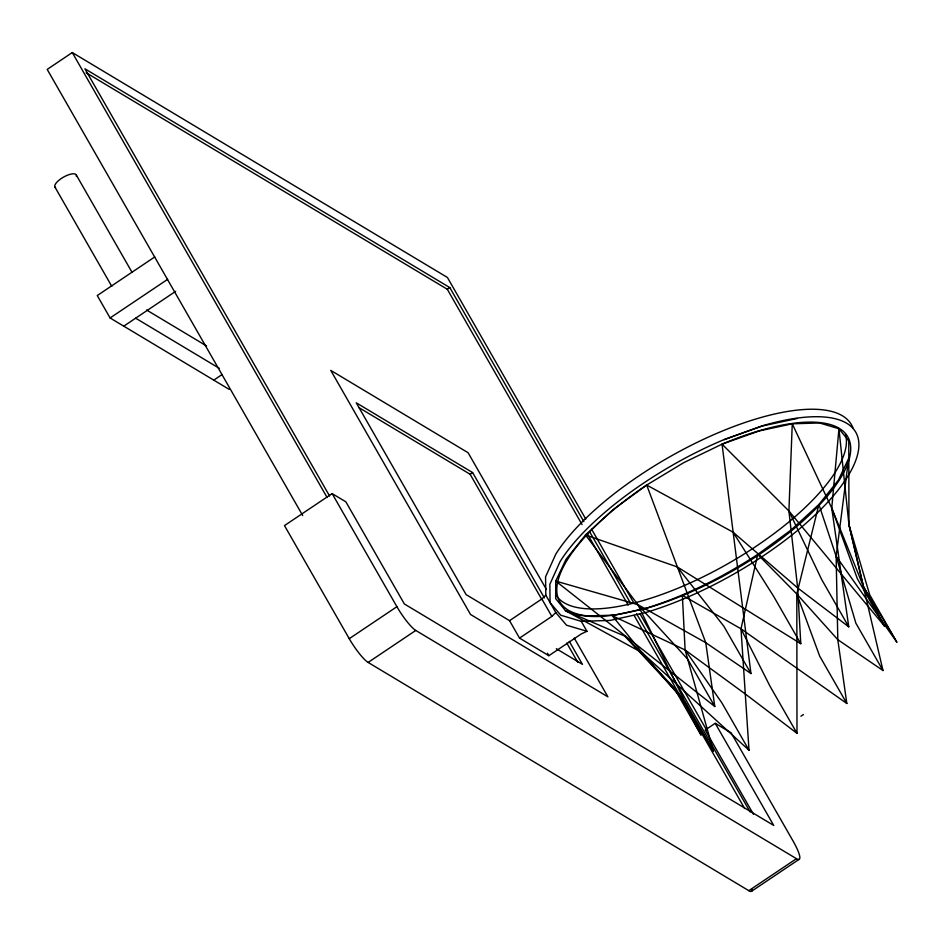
<?xml version="1.0" encoding="UTF-8"?>
<svg xmlns="http://www.w3.org/2000/svg" width="944" height="944" viewBox="0 0 944 944"><rect width="100%" height="100%" fill="white"/><g stroke="black" fill="none" stroke-linecap="round" stroke-linejoin="round"><path stroke-width="1.42" d="M714.773 706.49L687.669 659.16L637.884 604.691L585.516 534.965L677.214 566.907L800.783 643.714L797.668 587.935L788.901 510.975L792.264 423.797L819.557 422.971L838.945 428.729L848.774 440.872L848.951 524.711L882.994 670.535L837.8 639.678L796.807 594.047L757.737 554.399C722.738 577.138 685.297 596.16 645.342 608.491C619.382 614.532 591.133 621.919 565.491 610.721L555.65 598.579L555.745 581.079L566.022 559.344L585.516 534.965L613.128 509.595L646.699 485.051L683.692 462.678L722.054 444.164L759.094 430.96L792.264 423.797L831.747 508.132L863.524 586.755L884.457 626.061L788.901 510.975L722.054 444.164L750.952 673.556L705.758 642.687L637.884 604.691L555.745 581.079L714.773 706.49L705.758 642.687L646.699 485.051A165.932 59.189 -29.8 0 0 587.711 615.948L615.004 615.11L648.339 607.747A165.932 59.189 -29.8 0 0 845.942 467.941A165.932 59.189 -29.8 0 0 722.054 444.164M646.699 485.051L733.028 532.145L797.668 587.935L848.762 626.816L831.747 508.132L838.945 428.729L848.951 524.711L863.524 586.755L896.8 642.097L836.136 556.264L818.908 504.485L838.402 480.107L848.68 458.359L836.136 556.264L837.8 639.678L846.815 703.481L740.993 628.81L682.37 595.275L685.108 649.979L713.31 750.964L680.034 695.622L642.274 652.823L612.16 615.641L685.108 649.979L745.89 694.43L796.984 733.311L796.807 594.047L818.908 504.485L791.296 529.844L757.737 554.399L740.993 628.81L749.005 750.22L642.274 652.823L565.491 610.721L625.07 636.244L673.863 687.598L700.967 734.928L637.884 604.691M544.381 597.894L472.614 472.578L356.254 402.805L466.1 594.614L509.548 620.656L541.856 598.968L545.809 595.145L545.561 576.855L555.804 554.116A175.147 62.481 -29.8 0 1 718.797 432.517A175.147 62.481 -29.8 0 1 853.152 428.423M509.548 620.656L519.53 638.097L551.839 616.408L555.792 612.585L545.809 595.145M585.787 519.082L447.409 277.465L72.275 52.557L47.2 69.396L302.717 515.554M154.757 256.945L97.256 295.543L110.094 317.963L229.168 389.365M110.094 317.963L167.595 279.365M123.77 326.164L175.643 291.342M213.781 380.137L222.1 374.544M86.199 72.759L447.303 289.265L449.804 287.578L583.852 521.631M753.465 814.294L705.203 730.031L715.233 723.305L773.726 825.434L404.362 603.971L345.87 501.842L332.135 493.606L284.486 525.596L349.256 638.687A23.352 4.272 56.1 0 0 368.125 662.44L748.804 890.676A29.783 5.452 56.1 0 0 752.179 889.425M358.803 407.525L470.112 474.254L472.614 472.578M349.256 638.687L396.905 606.697A23.352 4.272 56.1 0 0 415.773 630.439L796.453 858.686L748.804 890.676M368.125 662.44L415.773 630.439M519.53 638.097L548.865 655.691L581.174 634.002L586.967 631.276L581.268 621.317L560.807 615.24L550.081 602.626L549.845 584.324L560.087 561.586A175.147 62.481 -29.8 0 1 723.08 439.998L762.233 426.015L797.255 418.463M800.913 716.225L803.427 714.549M751.672 891.195L799.32 859.193M724.142 439.609L762.256 425.85A175.147 62.481 -29.8 0 1 847.441 476.921A175.147 62.481 -29.8 0 1 645.259 612.668L610.072 620.432L581.268 621.317M586.967 631.276L566.506 625.199L555.792 612.585M449.804 287.578L84.913 68.794L329.562 495.978M146.58 309.998L206.583 345.976M135.665 318.187L219.421 368.396M715.233 723.305L731.093 732.804L792.866 840.679A29.783 5.452 56.1 0 1 796.453 858.686M556.323 648.705L582.472 664.387L569.279 641.365M625.07 636.244L680.034 695.622L700.967 734.928M642.274 652.823L686.205 703.634L713.31 750.964M677.214 566.907L723.836 626.226L750.952 673.556M685.108 649.979L721.9 702.891L749.005 750.22M733.028 532.145L773.679 596.384L800.783 643.714M896.8 642.097L869.695 594.767L848.951 524.711M884.457 626.061L857.353 578.731L831.747 508.132M882.994 670.535L855.878 623.205L836.136 556.264M848.762 626.816L821.658 579.486L788.901 510.975M846.815 703.481L819.711 656.151L796.807 594.047M796.984 733.311L769.879 685.981L740.993 628.81M591.64 529.313L633.377 602.178M639.961 613.694L706.584 730.019M589.717 531.861L630.734 603.487M636.586 613.718L750.126 811.958M447.303 289.265L582.082 524.593M587.203 533.549L628.22 605.175M634.085 615.405L744.686 808.524M546.423 589.493L468.106 452.731L330.742 370.367L470.549 614.497L607.912 696.849L574.247 638.061M541.856 598.968L551.839 616.408M470.112 474.254L541.88 599.57M566.778 643.053L577.763 662.228M547.449 653.201L548.865 655.691M332.135 493.606L396.905 606.697M72.275 52.557L327.072 497.441M76.358 175.136L131.9 272.096M54.799 186.829L111.793 286.351M845.47 434.051A165.932 59.189 -29.8 0 1 724.874 565.432A165.932 59.189 -29.8 0 1 556.453 595.77M55.543 187.714A12.296 4.39 -29.8 0 1 64.098 176.788A12.296 4.39 -29.8 0 1 76.381 176.422"/></g></svg>
